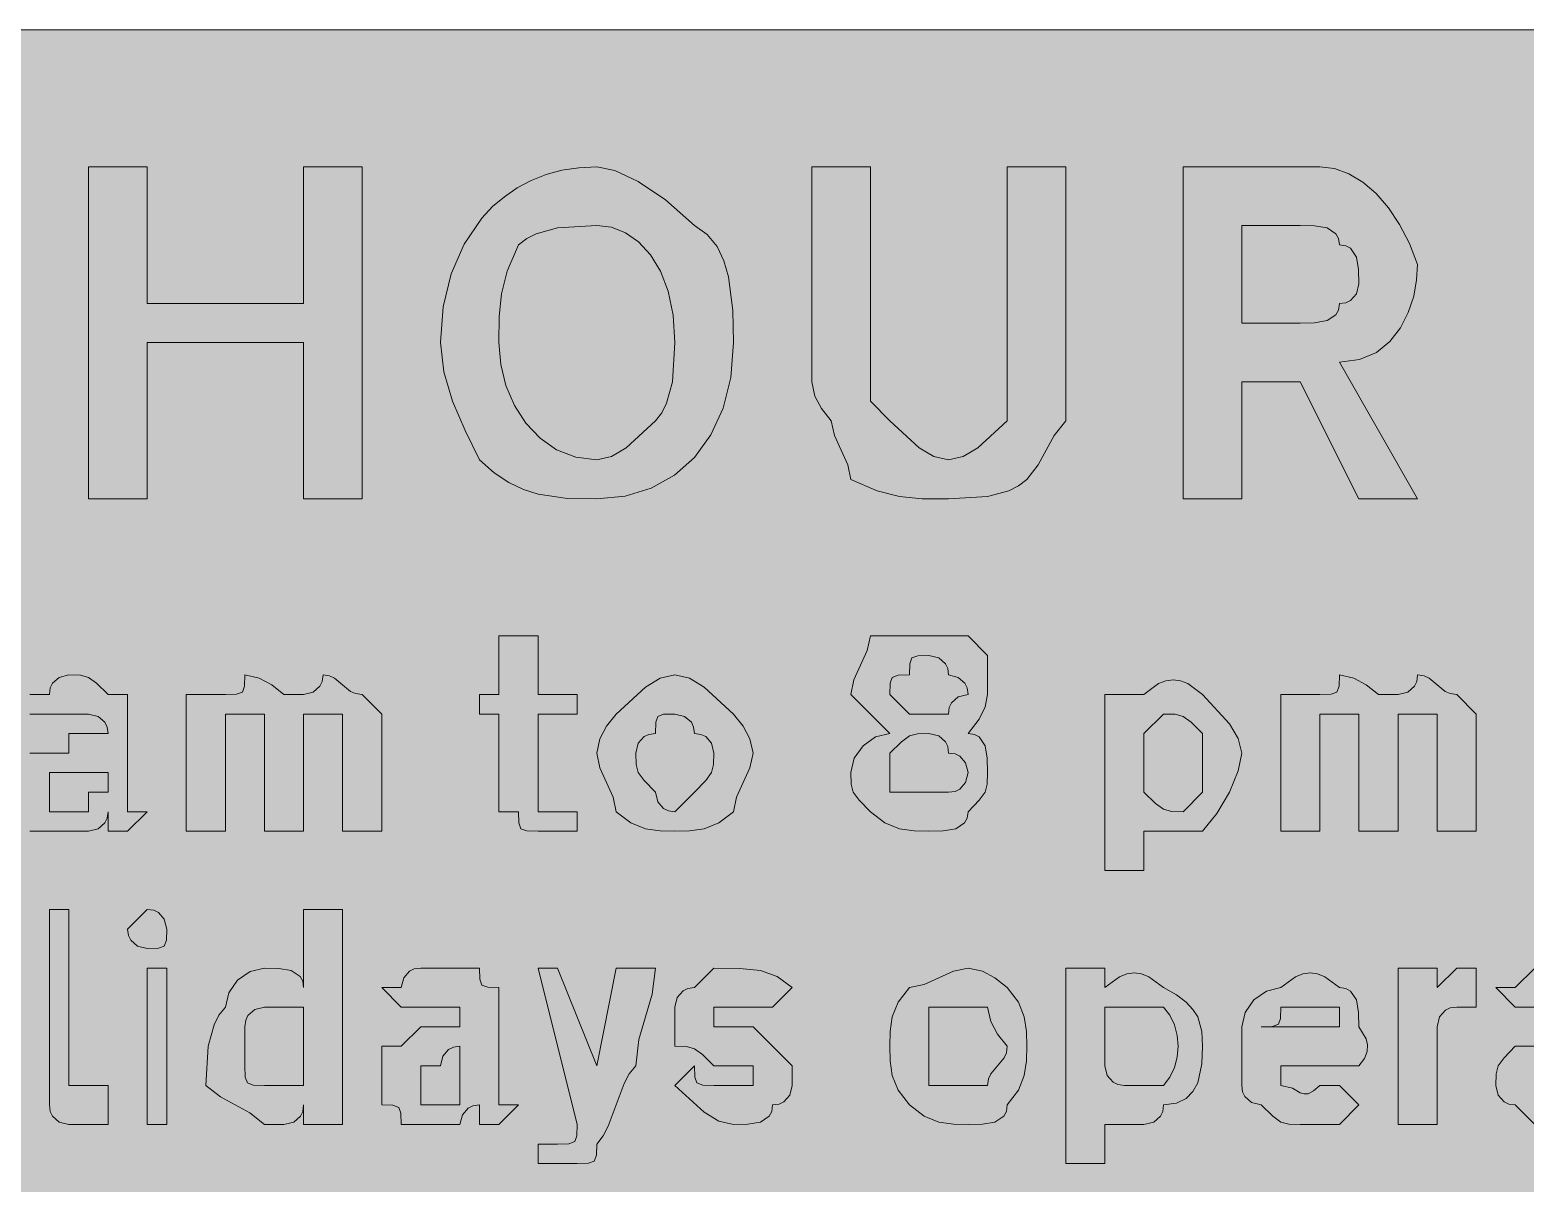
# Model space of a CAD drawing. Header units: metres. Extents: x 9 to 558, y 11 to 259.
# Drawn here: x 190.4 to 282.2, y 188.6 to 259.4 of the extents above; entities that cross this region are included whole.
import ezdxf

# ---------------------------------------------------------------- set-up
doc = ezdxf.new("R2010")
doc.units = ezdxf.units.M
for name, color, linetype, true_color in [('FILL_BLUE_0000FF', 7, 'Continuous', 0x0000ff), ('FILL_WHITE_FFFFFF', 7, 'Continuous', 0xffffff), ('STROKE_WHITE_FFFFFF', 7, 'Continuous', 0xffffff)]:
    doc.layers.add(name, color=color, linetype=linetype, true_color=true_color)

msp = doc.modelspace()

# ---------------------------------------------------------------- hatches: boundary and pattern name
at = {"layer": 'FILL_BLUE_0000FF', "true_color": 0x0000ff}
h = msp.add_hatch(color=7, dxfattribs=at)
h.dxf.hatch_style = 1
h.paths.add_polyline_path([(551.26, 259.39), (552.02, 259.23), (553.41, 258.69), (556.41, 257.04), (556.81, 256.54), (557.1, 255.95), (557.46, 254.64), (557.61, 252.24), (557.61, 18.24), (557.61, 15.84), (557.42, 14.96), (557.01, 14.19), (556.41, 13.44), (554.8, 12.05), (554.09, 11.63), (553.41, 11.34), (552.02, 11.08), (550.41, 11.04), (16.41, 11.04), (14.01, 11.04), (13.13, 11.75), (12.36, 12.24), (11.82, 12.73), (11.66, 13.04), (11.61, 13.44), (10.82, 13.89), (10.22, 14.36), (9.8, 14.85), (9.51, 15.39), (9.25, 16.65), (9.21, 18.24), (9.21, 252.24), (9.21, 254.64), (11.61, 257.04), (12.36, 257.64), (13.13, 258.05), (14.01, 258.24), (14.76, 258.84), (15.53, 259.25), (16.41, 259.44), (550.41, 259.44), (551.26, 259.39)])
at = {"layer": 'FILL_WHITE_FFFFFF', "true_color": 0xffffff}
h = msp.add_hatch(color=7, dxfattribs=at)
h.dxf.hatch_style = 1
h.paths.add_polyline_path([(207.21, 240.24), (197.61, 240.24), (197.61, 230.64), (194.01, 230.64), (194.01, 251.04), (197.61, 251.04), (197.61, 242.64), (207.21, 242.64), (207.21, 251.04), (210.81, 251.04), (210.81, 230.64), (207.21, 230.64), (207.21, 240.24)])
h = msp.add_hatch(color=7, dxfattribs=at)
h.dxf.hatch_style = 1
h.paths.add_polyline_path([(227.76, 250.14), (229.43, 249.01), (231.21, 247.44), (232, 246.88), (232.6, 246.15), (233.02, 245.27), (233.31, 244.29), (233.57, 242.21), (233.61, 240.24), (233.45, 238.1), (232.97, 236.21), (232.22, 234.57), (231.21, 233.19), (229.98, 232.1), (228.55, 231.3), (226.95, 230.81), (225.21, 230.64), (223.41, 230.68), (221.61, 230.94), (220.71, 231.23), (219.81, 231.65), (218.91, 232.25), (218.01, 233.04), (217.13, 234.84), (216.36, 236.64), (215.82, 238.44), (215.61, 240.24), (215.78, 242.43), (216.27, 244.46), (217.07, 246.29), (218.16, 247.89), (218.81, 248.59), (219.54, 249.2), (220.32, 249.74), (221.18, 250.2), (222.1, 250.56), (223.07, 250.82), (224.11, 250.98), (225.21, 251.04), (226.32, 250.81), (227.76, 250.14)])
h.paths.add_polyline_path([(221.5, 246.93), (220.91, 246.64), (220.41, 246.24), (219.72, 244.63), (219.36, 243.24), (219.23, 241.85), (219.21, 240.24), (219.32, 238.9), (219.64, 237.6), (220.16, 236.38), (220.86, 235.29), (221.73, 234.37), (222.75, 233.66), (223.92, 233.2), (225.21, 233.04), (226.11, 233.25), (227.01, 233.79), (228.81, 235.44), (229.21, 235.94), (229.5, 236.53), (229.86, 237.84), (230.01, 240.24), (229.9, 241.93), (229.6, 243.39), (229.12, 244.63), (228.51, 245.64), (227.78, 246.43), (226.97, 246.99), (226.11, 247.33), (225.21, 247.44), (222.81, 247.29), (221.5, 246.93)], flags=16)
h = msp.add_hatch(color=7, dxfattribs=at)
h.dxf.hatch_style = 1
h.paths.add_polyline_path([(242.01, 237.84), (242.01, 236.64), (243.21, 235.44), (245.01, 233.79), (245.91, 233.25), (246.81, 233.04), (247.71, 233.25), (248.61, 233.79), (250.41, 235.44), (250.41, 236.64), (250.41, 237.84), (250.41, 251.04), (254.01, 251.04), (254.01, 237.84), (254.01, 235.44), (253.3, 234.54), (252.81, 233.64), (252.32, 232.74), (251.61, 231.84), (251.11, 231.44), (250.52, 231.15), (249.21, 230.79), (246.81, 230.64), (245.2, 230.66), (243.81, 230.79), (242.42, 231.15), (240.81, 231.84), (240.62, 232.74), (240.21, 233.64), (239.8, 234.54), (239.61, 235.44), (239.01, 236.19), (238.6, 236.96), (238.41, 237.84), (238.41, 251.04), (242.01, 251.04), (242.01, 237.84)])
h = msp.add_hatch(color=7, dxfattribs=at)
h.dxf.hatch_style = 1
h.paths.add_polyline_path([(269.61, 251.04), (270.51, 250.93), (271.39, 250.61), (272.25, 250.09), (273.06, 249.39), (273.82, 248.52), (274.5, 247.5), (275.11, 246.33), (275.61, 245.04), (275.55, 244.09), (275.37, 243.09), (275.04, 242.09), (274.56, 241.14), (273.91, 240.31), (273.08, 239.64), (272.05, 239.2), (270.81, 239.04), (275.61, 230.64), (272.01, 230.64), (268.41, 237.84), (264.81, 237.84), (264.81, 230.64), (261.21, 230.64), (261.21, 251.04), (269.61, 251.04)])
h.paths.add_polyline_path([(269.29, 241.46), (270.06, 241.59), (270.6, 241.95), (270.76, 242.24), (270.81, 242.64), (271.21, 242.69), (271.5, 242.83), (271.86, 243.24), (272.01, 243.84), (271.99, 244.72), (271.86, 245.49), (271.5, 246.03), (271.21, 246.19), (270.81, 246.24), (270.76, 246.64), (270.6, 246.93), (270.06, 247.29), (269.29, 247.42), (268.41, 247.44), (264.81, 247.44), (264.81, 241.44), (268.41, 241.44), (269.29, 241.46)], flags=16)
h = msp.add_hatch(color=7, dxfattribs=at)
h.dxf.hatch_style = 1
h.paths.add_polyline_path([(221.61, 211.44), (222.81, 211.44), (224.01, 211.44), (224.01, 210.24), (221.61, 210.24), (220.92, 210.26), (220.56, 210.39), (220.43, 210.75), (220.41, 211.44), (219.21, 211.44), (219.21, 217.44), (218.01, 217.44), (218.01, 218.64), (219.21, 218.64), (219.21, 222.24), (221.61, 222.24), (221.61, 218.64), (224.01, 218.64), (224.01, 217.44), (221.61, 217.44), (221.61, 212.64), (221.61, 211.44)])
h = msp.add_hatch(color=7, dxfattribs=at)
h.dxf.hatch_style = 1
h.paths.add_polyline_path([(249.06, 215.49), (249.19, 214.72), (249.21, 213.84), (249.19, 213.13), (249.06, 212.64), (248.7, 212.15), (248.01, 211.44), (247.96, 211.04), (247.8, 210.75), (247.26, 210.39), (246.49, 210.26), (245.61, 210.24), (244.71, 210.26), (243.81, 210.39), (242.91, 210.75), (242.01, 211.44), (241.32, 212.15), (240.96, 212.64), (240.83, 213.13), (240.81, 213.84), (241.02, 214.72), (241.56, 215.49), (242.33, 216.03), (243.21, 216.24), (242.01, 217.44), (240.81, 218.64), (241, 219.54), (241.41, 220.44), (241.82, 221.34), (242.01, 222.24), (245.61, 222.24), (246.81, 222.24), (248.01, 222.24), (249.21, 221.04), (249.21, 218.64), (249.06, 217.89), (248.7, 217.12), (248.01, 216.24), (248.41, 216.19), (248.7, 216.03), (249.06, 215.49)])
h.paths.add_polyline_path([(243.92, 215.73), (243.21, 215.04), (243.21, 213.84), (243.21, 212.64), (245.61, 212.64), (246.81, 212.64), (247.21, 212.69), (247.5, 212.83), (247.86, 213.24), (248.01, 213.84), (247.86, 214.44), (247.5, 214.85), (247.21, 214.99), (246.81, 215.04), (246.76, 215.44), (246.62, 215.73), (246.21, 216.09), (245.61, 216.24), (244.9, 216.22), (244.41, 216.09), (243.92, 215.73)], flags=16)
h.paths.add_polyline_path([(246.86, 217.84), (247, 218.13), (247.41, 218.49), (248.01, 218.64), (247.96, 219.04), (247.82, 219.33), (247.41, 219.69), (246.81, 219.84), (246.76, 220.24), (246.62, 220.53), (246.21, 220.89), (245.61, 221.04), (244.92, 221.02), (244.56, 220.89), (244.43, 220.53), (244.41, 219.84), (243.72, 219.82), (243.36, 219.69), (243.23, 219.33), (243.21, 218.64), (244.41, 217.44), (245.61, 217.44), (246.81, 217.44), (246.86, 217.84)], flags=16)
h = msp.add_hatch(color=7, dxfattribs=at)
h.dxf.hatch_style = 1
h.paths.add_polyline_path([(190.26, 210.84), (189.9, 211.25), (189.61, 211.39), (189.21, 211.44), (189.21, 212.64), (189.23, 213.35), (189.36, 213.84), (189.72, 214.33), (190.41, 215.04), (191.61, 215.04), (192.81, 215.04), (192.81, 216.24), (195.21, 216.24), (195.16, 216.64), (195.02, 216.93), (194.61, 217.29), (194.01, 217.44), (192.81, 217.44), (191.61, 217.44), (190.41, 217.44), (189.21, 218.64), (190.41, 218.64), (191.61, 218.64), (191.66, 219.04), (191.8, 219.33), (192.21, 219.69), (192.81, 219.84), (193.52, 219.82), (194.01, 219.69), (194.5, 219.33), (195.21, 218.64), (196.41, 218.64), (196.41, 217.44), (196.41, 215.04), (196.41, 212.64), (196.41, 211.44), (197.61, 211.44), (196.41, 210.24), (195.21, 210.24), (195.21, 211.44), (195.16, 211.04), (195.02, 210.75), (194.61, 210.39), (194.01, 210.24), (192.81, 210.24), (190.41, 210.24), (190.26, 210.84)])
h.paths.add_polyline_path([(194.01, 212.64), (195.21, 212.64), (195.21, 213.84), (194.01, 213.84), (192.81, 213.84), (191.61, 213.84), (191.61, 212.64), (191.61, 211.44), (192.81, 211.44), (194.01, 211.44), (194.01, 212.64)], flags=16)
h = msp.add_hatch(color=7, dxfattribs=at)
h.dxf.hatch_style = 1
h.paths.add_polyline_path([(203.1, 218.66), (203.46, 218.79), (203.59, 219.15), (203.61, 219.84), (204.49, 219.65), (205.26, 219.24), (206.01, 218.64), (207.21, 218.64), (207.81, 218.79), (208.22, 219.15), (208.36, 219.44), (208.41, 219.84), (208.81, 219.79), (209.12, 219.65), (209.61, 219.24), (210.1, 218.83), (210.41, 218.69), (210.81, 218.64), (212.01, 217.44), (212.01, 216.24), (212.01, 210.24), (209.61, 210.24), (209.61, 216.24), (209.61, 217.44), (208.41, 217.44), (207.21, 217.44), (207.21, 216.24), (207.21, 210.24), (204.81, 210.24), (204.81, 216.24), (204.81, 217.44), (203.61, 217.44), (202.41, 217.44), (202.41, 216.24), (202.41, 210.24), (200.01, 210.24), (200.01, 218.64), (202.41, 218.64), (203.1, 218.66)])
h = msp.add_hatch(color=7, dxfattribs=at)
h.dxf.hatch_style = 1
h.paths.add_polyline_path([(225.81, 216.69), (226.41, 217.44), (228.21, 219.09), (229.11, 219.63), (230.01, 219.84), (230.91, 219.63), (231.81, 219.09), (233.61, 217.44), (234.21, 216.69), (234.62, 215.92), (234.81, 215.04), (234.62, 214.14), (234.21, 213.24), (233.8, 212.34), (233.61, 211.44), (232.71, 210.75), (231.81, 210.39), (230.91, 210.26), (230.01, 210.24), (229.11, 210.26), (228.21, 210.39), (227.31, 210.75), (226.41, 211.44), (226.22, 212.34), (225.81, 213.24), (225.4, 214.14), (225.21, 215.04), (225.4, 215.92), (225.81, 216.69)])
h.paths.add_polyline_path([(228.96, 217.29), (228.83, 216.93), (228.81, 216.24), (228.41, 216.19), (228.12, 216.05), (227.76, 215.64), (227.61, 215.04), (227.63, 214.33), (227.76, 213.84), (228.12, 213.35), (228.81, 212.64), (228.96, 212.04), (229.32, 211.63), (229.61, 211.49), (230.01, 211.44), (231.21, 212.64), (231.9, 213.35), (232.26, 213.84), (232.39, 214.33), (232.41, 215.04), (232.26, 215.64), (231.9, 216.05), (231.61, 216.19), (231.21, 216.24), (231.16, 216.64), (231.02, 216.93), (230.61, 217.29), (230.01, 217.44), (229.32, 217.42), (228.96, 217.29)], flags=16)
h = msp.add_hatch(color=7, dxfattribs=at)
h.dxf.hatch_style = 1
h.paths.add_polyline_path([(260.16, 219.48), (260.61, 219.54), (261.06, 219.48), (261.51, 219.31), (262.41, 218.64), (264.06, 216.84), (264.6, 215.94), (264.81, 215.04), (264.6, 213.95), (264.06, 212.64), (263.29, 211.33), (262.41, 210.24), (260.01, 210.24), (258.81, 210.24), (258.81, 207.84), (256.41, 207.84), (256.41, 218.64), (258.81, 218.64), (259.71, 219.31), (260.16, 219.48)])
h.paths.add_polyline_path([(258.81, 213.84), (258.81, 212.64), (259.52, 211.95), (260.01, 211.59), (260.5, 211.46), (261.21, 211.44), (262.41, 212.64), (262.41, 216.24), (261.7, 216.93), (261.21, 217.29), (260.72, 217.42), (260.01, 217.44), (258.81, 216.24), (258.81, 215.04), (258.81, 213.84)], flags=16)
h = msp.add_hatch(color=7, dxfattribs=at)
h.dxf.hatch_style = 1
h.paths.add_polyline_path([(270.3, 218.66), (270.66, 218.79), (270.79, 219.15), (270.81, 219.84), (271.69, 219.65), (272.46, 219.24), (273.21, 218.64), (274.41, 218.64), (275.01, 218.79), (275.42, 219.15), (275.56, 219.44), (275.61, 219.84), (276.01, 219.79), (276.32, 219.65), (276.81, 219.24), (277.3, 218.83), (277.61, 218.69), (278.01, 218.64), (279.21, 217.44), (279.21, 216.24), (279.21, 210.24), (276.81, 210.24), (276.81, 216.24), (276.81, 217.44), (275.61, 217.44), (274.41, 217.44), (274.41, 216.24), (274.41, 210.24), (272.01, 210.24), (272.01, 216.24), (272.01, 217.44), (270.81, 217.44), (269.61, 217.44), (269.61, 216.24), (269.61, 210.24), (267.21, 210.24), (267.21, 218.64), (269.61, 218.64), (270.3, 218.66)])
h = msp.add_hatch(color=7, dxfattribs=at)
h.dxf.hatch_style = 1
h.paths.add_polyline_path([(191.61, 205.44), (192.81, 205.44), (192.81, 194.64), (194.01, 194.64), (195.21, 194.64), (195.21, 192.24), (194.01, 192.24), (192.81, 192.24), (192.21, 192.39), (191.8, 192.75), (191.66, 193.04), (191.61, 193.44), (191.61, 194.64), (191.61, 205.44)])
h = msp.add_hatch(color=7, dxfattribs=at)
h.dxf.hatch_style = 1
h.paths.add_polyline_path([(198.79, 203.55), (198.66, 203.19), (198.3, 203.06), (197.61, 203.04), (197.01, 203.19), (196.6, 203.55), (196.46, 203.84), (196.41, 204.24), (197.61, 205.44), (198.01, 205.39), (198.3, 205.25), (198.66, 204.84), (198.81, 204.24), (198.79, 203.55)])
h = msp.add_hatch(color=7, dxfattribs=at)
h.dxf.hatch_style = 1
h.paths.add_polyline_path([(207.02, 192.75), (206.61, 192.39), (206.01, 192.24), (204.81, 192.24), (203.91, 192.95), (203.01, 193.44), (202.11, 193.93), (201.21, 194.64), (201.36, 197.04), (201.72, 198.35), (202.01, 198.94), (202.41, 199.44), (202.62, 200.32), (203.16, 201.09), (203.93, 201.63), (204.81, 201.84), (205.69, 201.82), (206.46, 201.69), (207, 201.33), (207.16, 201.04), (207.21, 200.64), (207.21, 205.44), (209.61, 205.44), (209.61, 192.24), (207.21, 192.24), (207.21, 193.44), (207.16, 193.04), (207.02, 192.75)])
h.paths.add_polyline_path([(207.21, 195.84), (207.21, 198.24), (207.21, 199.44), (206.01, 199.44), (204.81, 199.44), (204.21, 199.29), (203.8, 198.93), (203.66, 198.64), (203.61, 198.24), (203.61, 195.84), (203.63, 195.15), (203.76, 194.79), (204.12, 194.66), (204.81, 194.64), (206.01, 194.64), (207.21, 194.64), (207.21, 195.84)], flags=16)
h = msp.add_hatch(color=7, dxfattribs=at)
h.dxf.hatch_style = 1
h.paths.add_polyline_path([(197.61, 192.24), (197.61, 201.84), (198.81, 201.84), (198.81, 192.24), (197.61, 192.24)])
h = msp.add_hatch(color=7, dxfattribs=at)
h.dxf.hatch_style = 1
h.paths.add_polyline_path([(213.19, 192.93), (213.06, 193.29), (212.7, 193.42), (212.01, 193.44), (212.01, 194.64), (212.01, 197.04), (213.21, 197.04), (214.41, 198.24), (215.61, 198.24), (216.81, 198.24), (216.81, 199.44), (215.61, 199.44), (214.41, 199.44), (213.21, 199.44), (212.01, 200.64), (213.21, 200.64), (213.36, 201.24), (213.72, 201.65), (214.01, 201.79), (214.41, 201.84), (215.61, 201.84), (218.01, 201.84), (218.03, 201.15), (218.16, 200.79), (218.52, 200.66), (219.21, 200.64), (219.21, 199.44), (219.21, 197.04), (219.21, 194.64), (219.21, 193.44), (220.41, 193.44), (219.21, 192.24), (218.01, 192.24), (218.01, 193.44), (217.61, 193.39), (217.32, 193.25), (216.96, 192.84), (216.81, 192.24), (214.41, 192.24), (213.21, 192.24), (213.19, 192.93)])
h.paths.add_polyline_path([(216.81, 194.64), (216.81, 197.04), (216.41, 196.99), (216.12, 196.85), (215.76, 196.44), (215.61, 195.84), (214.41, 195.84), (214.41, 194.64), (214.41, 193.44), (216.81, 193.44), (216.81, 194.64)], flags=16)
h = msp.add_hatch(color=7, dxfattribs=at)
h.dxf.hatch_style = 1
h.paths.add_polyline_path([(221.61, 201.84), (222.81, 201.84), (225.21, 195.84), (226.41, 201.84), (228.81, 201.84), (228.62, 200.23), (228.21, 198.84), (227.8, 197.45), (227.61, 195.84), (227.21, 195.34), (226.9, 194.75), (226.41, 193.44), (225.92, 192.13), (225.61, 191.54), (225.21, 191.04), (225.19, 190.35), (225.06, 189.99), (224.7, 189.86), (224.01, 189.84), (222.81, 189.84), (221.61, 189.84), (221.61, 191.04), (222.81, 191.04), (223.5, 191.06), (223.86, 191.19), (223.99, 191.55), (224.01, 192.24), (221.61, 201.84)])
h = msp.add_hatch(color=7, dxfattribs=at)
h.dxf.hatch_style = 1
h.paths.add_polyline_path([(233.61, 198.24), (234.81, 198.24), (237.21, 195.84), (237.21, 194.64), (237.06, 194.04), (236.7, 193.63), (236.41, 193.49), (236.01, 193.44), (235.96, 193.04), (235.8, 192.75), (235.26, 192.39), (234.49, 192.26), (233.61, 192.24), (232.71, 192.45), (231.81, 192.99), (230.01, 194.64), (231.21, 195.84), (231.23, 195.15), (231.36, 194.79), (231.72, 194.66), (232.41, 194.64), (233.61, 194.64), (234.81, 194.64), (234.81, 195.84), (233.61, 195.84), (232.41, 195.84), (231.7, 196.53), (231.21, 196.89), (230.72, 197.02), (230.01, 197.04), (230.01, 198.24), (230.01, 199.44), (230.16, 200.04), (230.52, 200.45), (230.81, 200.59), (231.21, 200.64), (232.41, 201.84), (234, 201.82), (235.26, 201.69), (236.29, 201.33), (237.21, 200.64), (236.01, 199.44), (233.61, 199.44), (232.41, 199.44), (232.41, 198.24), (233.61, 198.24)])
h = msp.add_hatch(color=7, dxfattribs=at)
h.dxf.hatch_style = 1
h.paths.add_polyline_path([(243.36, 198.84), (243.72, 199.74), (244.41, 200.64), (245.31, 200.83), (246.21, 201.24), (247.11, 201.65), (248.01, 201.84), (248.89, 201.65), (249.66, 201.24), (250.41, 200.64), (251.1, 199.74), (251.46, 198.84), (251.59, 197.94), (251.61, 197.04), (251.59, 196.14), (251.46, 195.24), (251.1, 194.34), (250.41, 193.44), (250.36, 193.04), (250.2, 192.75), (249.66, 192.39), (248.89, 192.26), (248.01, 192.24), (247.11, 192.26), (246.21, 192.39), (245.31, 192.75), (244.41, 193.44), (243.72, 194.34), (243.36, 195.24), (243.23, 196.14), (243.21, 197.04), (243.23, 197.94), (243.36, 198.84)])
h.paths.add_polyline_path([(245.61, 197.04), (245.61, 194.64), (248.01, 194.64), (249.21, 194.64), (249.26, 195.04), (249.4, 195.35), (249.81, 195.84), (250.22, 196.33), (250.36, 196.64), (250.41, 197.04), (249.81, 197.79), (249.4, 198.56), (249.21, 199.44), (248.01, 199.44), (245.61, 199.44), (245.61, 197.04)], flags=16)
h = msp.add_hatch(color=7, dxfattribs=at)
h.dxf.hatch_style = 1
h.paths.add_polyline_path([(257.76, 201.48), (258.21, 201.54), (258.66, 201.48), (259.11, 201.31), (260.01, 200.64), (260.8, 200.19), (261.4, 199.74), (261.82, 199.29), (262.11, 198.84), (262.37, 197.94), (262.41, 197.04), (262.37, 195.97), (262.11, 194.79), (261.82, 194.26), (261.4, 193.83), (260.8, 193.55), (260.01, 193.44), (259.96, 193.04), (259.82, 192.75), (259.41, 192.39), (258.81, 192.24), (257.61, 192.24), (256.41, 192.24), (256.41, 189.84), (254.01, 189.84), (254.01, 201.84), (256.41, 201.84), (256.41, 200.64), (257.31, 201.31), (257.76, 201.48)])
h.paths.add_polyline_path([(256.41, 195.84), (256.56, 195.24), (256.92, 194.83), (257.21, 194.69), (257.61, 194.64), (258.81, 194.64), (260.01, 194.64), (260.4, 195.14), (260.68, 195.73), (260.85, 196.37), (260.91, 197.04), (260.85, 197.71), (260.68, 198.35), (260.4, 198.94), (260.01, 199.44), (258.81, 199.44), (256.41, 199.44), (256.41, 198.24), (256.41, 195.84)], flags=16)
h = msp.add_hatch(color=7, dxfattribs=at)
h.dxf.hatch_style = 1
h.paths.add_polyline_path([(268.41, 194.19), (268.64, 194.11), (268.9, 194.13), (269.21, 194.3), (269.61, 194.64), (270.81, 194.64), (272.01, 193.44), (270.81, 192.24), (268.41, 192.24), (267.7, 192.26), (267.21, 192.39), (266.72, 192.75), (266.01, 193.44), (265.41, 193.59), (265, 193.95), (264.86, 194.24), (264.81, 194.64), (264.81, 198.24), (265.02, 199.12), (265.56, 199.89), (266.33, 200.43), (267.21, 200.64), (268.11, 201.31), (268.56, 201.48), (269.01, 201.54), (269.46, 201.48), (269.91, 201.31), (270.81, 200.64), (271.21, 200.59), (271.5, 200.43), (271.86, 199.89), (271.99, 199.12), (272.01, 198.24), (272.46, 197.49), (272.54, 197.13), (272.52, 196.72), (272.35, 196.29), (272.01, 195.84), (267.21, 195.84), (267.21, 194.64), (267.92, 194.47), (268.41, 194.19)])
h.paths.add_polyline_path([(270.81, 199.44), (269.61, 199.44), (267.21, 199.44), (267.19, 198.75), (267.06, 198.39), (266.7, 198.26), (266.01, 198.24), (270.81, 198.24), (270.81, 199.44)], flags=16)
h = msp.add_hatch(color=7, dxfattribs=at)
h.dxf.hatch_style = 1
h.paths.add_polyline_path([(278.01, 201.84), (279.21, 201.84), (279.21, 199.44), (278.01, 199.44), (277.61, 199.39), (277.32, 199.25), (276.96, 198.84), (276.81, 198.24), (276.81, 192.24), (274.41, 192.24), (274.41, 201.84), (276.81, 201.84), (276.81, 200.64), (278.01, 201.84)])
h = msp.add_hatch(color=7, dxfattribs=at)
h.dxf.hatch_style = 1
h.paths.add_polyline_path([(281.61, 193.44), (281.21, 193.49), (280.92, 193.63), (280.56, 194.04), (280.41, 194.64), (280.43, 195.35), (280.56, 195.84), (280.92, 196.33), (281.61, 197.04), (282.81, 197.04), (282.83, 197.73), (282.96, 198.09), (283.32, 198.22), (284.01, 198.24), (285.21, 198.24), (286.41, 198.24), (286.41, 199.44), (285.21, 199.44), (284.01, 199.44), (282.81, 199.44), (281.61, 199.44), (280.41, 200.64), (281.61, 200.64), (282.81, 201.84), (284.01, 201.84), (286.41, 201.84), (286.46, 201.44), (286.6, 201.15), (287.01, 200.79), (287.61, 200.64), (287.61, 199.44), (287.61, 197.04), (287.61, 194.64), (288.81, 193.44), (287.61, 192.24), (287.21, 192.29), (286.92, 192.43), (286.56, 192.84), (286.41, 193.44), (285.21, 192.24), (284.01, 192.24), (282.81, 192.24), (281.61, 193.44)])
h.paths.add_polyline_path([(285.21, 194.64), (286.41, 194.64), (286.41, 197.04), (285.21, 197.04), (284.01, 195.84), (282.81, 195.84), (282.81, 194.64), (282.96, 194.04), (283.32, 193.63), (283.61, 193.49), (284.01, 193.44), (285.21, 193.44), (285.21, 194.64)], flags=16)

# ---------------------------------------------------------------- linework, layer by layer
at = {"layer": 'FILL_BLUE_0000FF', "lineweight": 0, "true_color": 0x0000ff}
msp.add_lwpolyline([(550.41, 11.04), (16.41, 11.04), (14.01, 11.04), (13.13, 11.75), (12.36, 12.24), (11.82, 12.73), (11.66, 13.04), (11.61, 13.44), (10.82, 13.89), (10.22, 14.36), (9.8, 14.85), (9.51, 15.39), (9.25, 16.65), (9.21, 18.24), (9.21, 252.24), (9.21, 254.64), (11.61, 257.04), (12.36, 257.64), (13.13, 258.05), (14.01, 258.24), (14.76, 258.84), (15.53, 259.25), (16.41, 259.44), (550.41, 259.44)], dxfattribs=at)
at = {"layer": 'FILL_WHITE_FFFFFF', "lineweight": 0, "true_color": 0xffffff}
for points in [[(207.21, 240.24), (197.61, 240.24), (197.61, 230.64), (194.01, 230.64), (194.01, 251.04), (197.61, 251.04), (197.61, 242.64), (207.21, 242.64), (207.21, 251.04), (210.81, 251.04), (210.81, 230.64), (207.21, 230.64)], [(227.76, 250.14), (229.43, 249.01), (231.21, 247.44), (232, 246.88), (232.6, 246.15), (233.02, 245.27), (233.31, 244.29), (233.57, 242.21), (233.61, 240.24), (233.45, 238.1), (232.97, 236.21), (232.22, 234.57), (231.21, 233.19), (229.98, 232.1), (228.55, 231.3), (226.95, 230.81), (225.21, 230.64), (223.41, 230.68), (221.61, 230.94), (220.71, 231.23), (219.81, 231.65), (218.91, 232.25), (218.01, 233.04), (217.13, 234.84), (216.36, 236.64), (215.82, 238.44), (215.61, 240.24), (215.78, 242.43), (216.27, 244.46), (217.07, 246.29), (218.16, 247.89), (218.81, 248.59), (219.54, 249.2), (220.32, 249.74), (221.18, 250.2), (222.1, 250.56), (223.07, 250.82), (224.11, 250.98), (225.21, 251.04), (226.32, 250.81)], [(242.01, 237.84), (242.01, 236.64), (243.21, 235.44), (245.01, 233.79), (245.91, 233.25), (246.81, 233.04), (247.71, 233.25), (248.61, 233.79), (250.41, 235.44), (250.41, 236.64), (250.41, 237.84), (250.41, 251.04), (254.01, 251.04), (254.01, 237.84), (254.01, 235.44), (253.3, 234.54), (252.81, 233.64), (252.32, 232.74), (251.61, 231.84), (251.11, 231.44), (250.52, 231.15), (249.21, 230.79), (246.81, 230.64), (245.2, 230.66), (243.81, 230.79), (242.42, 231.15), (240.81, 231.84), (240.62, 232.74), (240.21, 233.64), (239.8, 234.54), (239.61, 235.44), (239.01, 236.19), (238.6, 236.96), (238.41, 237.84), (238.41, 251.04), (242.01, 251.04)], [(269.61, 251.04), (270.51, 250.93), (271.39, 250.61), (272.25, 250.09), (273.06, 249.39), (273.82, 248.52), (274.5, 247.5), (275.11, 246.33), (275.61, 245.04), (275.55, 244.09), (275.37, 243.09), (275.04, 242.09), (274.56, 241.14), (273.91, 240.31), (273.08, 239.64), (272.05, 239.2), (270.81, 239.04), (275.61, 230.64), (272.01, 230.64), (268.41, 237.84), (264.81, 237.84), (264.81, 230.64), (261.21, 230.64), (261.21, 251.04)], [(221.5, 246.93), (220.91, 246.64), (220.41, 246.24), (219.72, 244.63), (219.36, 243.24), (219.23, 241.85), (219.21, 240.24), (219.32, 238.9), (219.64, 237.6), (220.16, 236.38), (220.86, 235.29), (221.73, 234.37), (222.75, 233.66), (223.92, 233.2), (225.21, 233.04), (226.11, 233.25), (227.01, 233.79), (228.81, 235.44), (229.21, 235.94), (229.5, 236.53), (229.86, 237.84), (230.01, 240.24), (229.9, 241.93), (229.6, 243.39), (229.12, 244.63), (228.51, 245.64), (227.78, 246.43), (226.97, 246.99), (226.11, 247.33), (225.21, 247.44), (222.81, 247.29)], [(269.29, 241.46), (270.06, 241.59), (270.6, 241.95), (270.76, 242.24), (270.81, 242.64), (271.21, 242.69), (271.5, 242.83), (271.86, 243.24), (272.01, 243.84), (271.99, 244.72), (271.86, 245.49), (271.5, 246.03), (271.21, 246.19), (270.81, 246.24), (270.76, 246.64), (270.6, 246.93), (270.06, 247.29), (269.29, 247.42), (268.41, 247.44), (264.81, 247.44), (264.81, 241.44), (268.41, 241.44)], [(221.61, 211.44), (222.81, 211.44), (224.01, 211.44), (224.01, 210.24), (221.61, 210.24), (220.92, 210.26), (220.56, 210.39), (220.43, 210.75), (220.41, 211.44), (219.21, 211.44), (219.21, 217.44), (218.01, 217.44), (218.01, 218.64), (219.21, 218.64), (219.21, 222.24), (221.61, 222.24), (221.61, 218.64), (224.01, 218.64), (224.01, 217.44), (221.61, 217.44), (221.61, 212.64)], [(249.06, 215.49), (249.19, 214.72), (249.21, 213.84), (249.19, 213.13), (249.06, 212.64), (248.7, 212.15), (248.01, 211.44), (247.96, 211.04), (247.8, 210.75), (247.26, 210.39), (246.49, 210.26), (245.61, 210.24), (244.71, 210.26), (243.81, 210.39), (242.91, 210.75), (242.01, 211.44), (241.32, 212.15), (240.96, 212.64), (240.83, 213.13), (240.81, 213.84), (241.02, 214.72), (241.56, 215.49), (242.33, 216.03), (243.21, 216.24), (242.01, 217.44), (240.81, 218.64), (241, 219.54), (241.41, 220.44), (241.82, 221.34), (242.01, 222.24), (245.61, 222.24), (246.81, 222.24), (248.01, 222.24), (249.21, 221.04), (249.21, 218.64), (249.06, 217.89), (248.7, 217.12), (248.01, 216.24), (248.41, 216.19), (248.7, 216.03)], [(246.86, 217.84), (247, 218.13), (247.41, 218.49), (248.01, 218.64), (247.96, 219.04), (247.82, 219.33), (247.41, 219.69), (246.81, 219.84), (246.76, 220.24), (246.62, 220.53), (246.21, 220.89), (245.61, 221.04), (244.92, 221.02), (244.56, 220.89), (244.43, 220.53), (244.41, 219.84), (243.72, 219.82), (243.36, 219.69), (243.23, 219.33), (243.21, 218.64), (244.41, 217.44), (245.61, 217.44), (246.81, 217.44)], [(203.1, 218.66), (203.46, 218.79), (203.59, 219.15), (203.61, 219.84), (204.49, 219.65), (205.26, 219.24), (206.01, 218.64), (207.21, 218.64), (207.81, 218.79), (208.22, 219.15), (208.36, 219.44), (208.41, 219.84), (208.81, 219.79), (209.12, 219.65), (209.61, 219.24), (210.1, 218.83), (210.41, 218.69), (210.81, 218.64), (212.01, 217.44), (212.01, 216.24), (212.01, 210.24), (209.61, 210.24), (209.61, 216.24), (209.61, 217.44), (208.41, 217.44), (207.21, 217.44), (207.21, 216.24), (207.21, 210.24), (204.81, 210.24), (204.81, 216.24), (204.81, 217.44), (203.61, 217.44), (202.41, 217.44), (202.41, 216.24), (202.41, 210.24), (200.01, 210.24), (200.01, 218.64), (202.41, 218.64)], [(225.81, 216.69), (226.41, 217.44), (228.21, 219.09), (229.11, 219.63), (230.01, 219.84), (230.91, 219.63), (231.81, 219.09), (233.61, 217.44), (234.21, 216.69), (234.62, 215.92), (234.81, 215.04), (234.62, 214.14), (234.21, 213.24), (233.8, 212.34), (233.61, 211.44), (232.71, 210.75), (231.81, 210.39), (230.91, 210.26), (230.01, 210.24), (229.11, 210.26), (228.21, 210.39), (227.31, 210.75), (226.41, 211.44), (226.22, 212.34), (225.81, 213.24), (225.4, 214.14), (225.21, 215.04), (225.4, 215.92)], [(260.16, 219.48), (260.61, 219.54), (261.06, 219.48), (261.51, 219.31), (262.41, 218.64), (264.06, 216.84), (264.6, 215.94), (264.81, 215.04), (264.6, 213.95), (264.06, 212.64), (263.29, 211.33), (262.41, 210.24), (260.01, 210.24), (258.81, 210.24), (258.81, 207.84), (256.41, 207.84), (256.41, 218.64), (258.81, 218.64), (259.71, 219.31)], [(270.3, 218.66), (270.66, 218.79), (270.79, 219.15), (270.81, 219.84), (271.69, 219.65), (272.46, 219.24), (273.21, 218.64), (274.41, 218.64), (275.01, 218.79), (275.42, 219.15), (275.56, 219.44), (275.61, 219.84), (276.01, 219.79), (276.32, 219.65), (276.81, 219.24), (277.3, 218.83), (277.61, 218.69), (278.01, 218.64), (279.21, 217.44), (279.21, 216.24), (279.21, 210.24), (276.81, 210.24), (276.81, 216.24), (276.81, 217.44), (275.61, 217.44), (274.41, 217.44), (274.41, 216.24), (274.41, 210.24), (272.01, 210.24), (272.01, 216.24), (272.01, 217.44), (270.81, 217.44), (269.61, 217.44), (269.61, 216.24), (269.61, 210.24), (267.21, 210.24), (267.21, 218.64), (269.61, 218.64)], [(228.96, 217.29), (228.83, 216.93), (228.81, 216.24), (228.41, 216.19), (228.12, 216.05), (227.76, 215.64), (227.61, 215.04), (227.63, 214.33), (227.76, 213.84), (228.12, 213.35), (228.81, 212.64), (228.96, 212.04), (229.32, 211.63), (229.61, 211.49), (230.01, 211.44), (231.21, 212.64), (231.9, 213.35), (232.26, 213.84), (232.39, 214.33), (232.41, 215.04), (232.26, 215.64), (231.9, 216.05), (231.61, 216.19), (231.21, 216.24), (231.16, 216.64), (231.02, 216.93), (230.61, 217.29), (230.01, 217.44), (229.32, 217.42)], [(258.81, 213.84), (258.81, 212.64), (259.52, 211.95), (260.01, 211.59), (260.5, 211.46), (261.21, 211.44), (262.41, 212.64), (262.41, 216.24), (261.7, 216.93), (261.21, 217.29), (260.72, 217.42), (260.01, 217.44), (258.81, 216.24), (258.81, 215.04)], [(243.92, 215.73), (243.21, 215.04), (243.21, 213.84), (243.21, 212.64), (245.61, 212.64), (246.81, 212.64), (247.21, 212.69), (247.5, 212.83), (247.86, 213.24), (248.01, 213.84), (247.86, 214.44), (247.5, 214.85), (247.21, 214.99), (246.81, 215.04), (246.76, 215.44), (246.62, 215.73), (246.21, 216.09), (245.61, 216.24), (244.9, 216.22), (244.41, 216.09)], [(194.01, 212.64), (195.21, 212.64), (195.21, 213.84), (194.01, 213.84), (192.81, 213.84), (191.61, 213.84), (191.61, 212.64), (191.61, 211.44), (192.81, 211.44), (194.01, 211.44)], [(191.61, 205.44), (192.81, 205.44), (192.81, 194.64), (194.01, 194.64), (195.21, 194.64), (195.21, 192.24), (194.01, 192.24), (192.81, 192.24), (192.21, 192.39), (191.8, 192.75), (191.66, 193.04), (191.61, 193.44), (191.61, 194.64)], [(198.79, 203.55), (198.66, 203.19), (198.3, 203.06), (197.61, 203.04), (197.01, 203.19), (196.6, 203.55), (196.46, 203.84), (196.41, 204.24), (197.61, 205.44), (198.01, 205.39), (198.3, 205.25), (198.66, 204.84), (198.81, 204.24)], [(207.02, 192.75), (206.61, 192.39), (206.01, 192.24), (204.81, 192.24), (203.91, 192.95), (203.01, 193.44), (202.11, 193.93), (201.21, 194.64), (201.36, 197.04), (201.72, 198.35), (202.01, 198.94), (202.41, 199.44), (202.62, 200.32), (203.16, 201.09), (203.93, 201.63), (204.81, 201.84), (205.69, 201.82), (206.46, 201.69), (207, 201.33), (207.16, 201.04), (207.21, 200.64), (207.21, 205.44), (209.61, 205.44), (209.61, 192.24), (207.21, 192.24), (207.21, 193.44), (207.16, 193.04)], [(197.61, 192.24), (197.61, 201.84), (198.81, 201.84), (198.81, 192.24)], [(213.19, 192.93), (213.06, 193.29), (212.7, 193.42), (212.01, 193.44), (212.01, 194.64), (212.01, 197.04), (213.21, 197.04), (214.41, 198.24), (215.61, 198.24), (216.81, 198.24), (216.81, 199.44), (215.61, 199.44), (214.41, 199.44), (213.21, 199.44), (212.01, 200.64), (213.21, 200.64), (213.36, 201.24), (213.72, 201.65), (214.01, 201.79), (214.41, 201.84), (215.61, 201.84), (218.01, 201.84), (218.03, 201.15), (218.16, 200.79), (218.52, 200.66), (219.21, 200.64), (219.21, 199.44), (219.21, 197.04), (219.21, 194.64), (219.21, 193.44), (220.41, 193.44), (219.21, 192.24), (218.01, 192.24), (218.01, 193.44), (217.61, 193.39), (217.32, 193.25), (216.96, 192.84), (216.81, 192.24), (214.41, 192.24), (213.21, 192.24)], [(221.61, 201.84), (222.81, 201.84), (225.21, 195.84), (226.41, 201.84), (228.81, 201.84), (228.62, 200.23), (228.21, 198.84), (227.8, 197.45), (227.61, 195.84), (227.21, 195.34), (226.9, 194.75), (226.41, 193.44), (225.92, 192.13), (225.61, 191.54), (225.21, 191.04), (225.19, 190.35), (225.06, 189.99), (224.7, 189.86), (224.01, 189.84), (222.81, 189.84), (221.61, 189.84), (221.61, 191.04), (222.81, 191.04), (223.5, 191.06), (223.86, 191.19), (223.99, 191.55), (224.01, 192.24)], [(233.61, 198.24), (234.81, 198.24), (237.21, 195.84), (237.21, 194.64), (237.06, 194.04), (236.7, 193.63), (236.41, 193.49), (236.01, 193.44), (235.96, 193.04), (235.8, 192.75), (235.26, 192.39), (234.49, 192.26), (233.61, 192.24), (232.71, 192.45), (231.81, 192.99), (230.01, 194.64), (231.21, 195.84), (231.23, 195.15), (231.36, 194.79), (231.72, 194.66), (232.41, 194.64), (233.61, 194.64), (234.81, 194.64), (234.81, 195.84), (233.61, 195.84), (232.41, 195.84), (231.7, 196.53), (231.21, 196.89), (230.72, 197.02), (230.01, 197.04), (230.01, 198.24), (230.01, 199.44), (230.16, 200.04), (230.52, 200.45), (230.81, 200.59), (231.21, 200.64), (232.41, 201.84), (234, 201.82), (235.26, 201.69), (236.29, 201.33), (237.21, 200.64), (236.01, 199.44), (233.61, 199.44), (232.41, 199.44), (232.41, 198.24)], [(243.36, 198.84), (243.72, 199.74), (244.41, 200.64), (245.31, 200.83), (246.21, 201.24), (247.11, 201.65), (248.01, 201.84), (248.89, 201.65), (249.66, 201.24), (250.41, 200.64), (251.1, 199.74), (251.46, 198.84), (251.59, 197.94), (251.61, 197.04), (251.59, 196.14), (251.46, 195.24), (251.1, 194.34), (250.41, 193.44), (250.36, 193.04), (250.2, 192.75), (249.66, 192.39), (248.89, 192.26), (248.01, 192.24), (247.11, 192.26), (246.21, 192.39), (245.31, 192.75), (244.41, 193.44), (243.72, 194.34), (243.36, 195.24), (243.23, 196.14), (243.21, 197.04), (243.23, 197.94)], [(257.76, 201.48), (258.21, 201.54), (258.66, 201.48), (259.11, 201.31), (260.01, 200.64), (260.8, 200.19), (261.4, 199.74), (261.82, 199.29), (262.11, 198.84), (262.37, 197.94), (262.41, 197.04), (262.37, 195.97), (262.11, 194.79), (261.82, 194.26), (261.4, 193.83), (260.8, 193.55), (260.01, 193.44), (259.96, 193.04), (259.82, 192.75), (259.41, 192.39), (258.81, 192.24), (257.61, 192.24), (256.41, 192.24), (256.41, 189.84), (254.01, 189.84), (254.01, 201.84), (256.41, 201.84), (256.41, 200.64), (257.31, 201.31)], [(268.41, 194.19), (268.64, 194.11), (268.9, 194.13), (269.21, 194.3), (269.61, 194.64), (270.81, 194.64), (272.01, 193.44), (270.81, 192.24), (268.41, 192.24), (267.7, 192.26), (267.21, 192.39), (266.72, 192.75), (266.01, 193.44), (265.41, 193.59), (265, 193.95), (264.86, 194.24), (264.81, 194.64), (264.81, 198.24), (265.02, 199.12), (265.56, 199.89), (266.33, 200.43), (267.21, 200.64), (268.11, 201.31), (268.56, 201.48), (269.01, 201.54), (269.46, 201.48), (269.91, 201.31), (270.81, 200.64), (271.21, 200.59), (271.5, 200.43), (271.86, 199.89), (271.99, 199.12), (272.01, 198.24), (272.46, 197.49), (272.54, 197.13), (272.52, 196.72), (272.35, 196.29), (272.01, 195.84), (267.21, 195.84), (267.21, 194.64), (267.92, 194.47)], [(278.01, 201.84), (279.21, 201.84), (279.21, 199.44), (278.01, 199.44), (277.61, 199.39), (277.32, 199.25), (276.96, 198.84), (276.81, 198.24), (276.81, 192.24), (274.41, 192.24), (274.41, 201.84), (276.81, 201.84), (276.81, 200.64)], [(207.21, 195.84), (207.21, 198.24), (207.21, 199.44), (206.01, 199.44), (204.81, 199.44), (204.21, 199.29), (203.8, 198.93), (203.66, 198.64), (203.61, 198.24), (203.61, 195.84), (203.63, 195.15), (203.76, 194.79), (204.12, 194.66), (204.81, 194.64), (206.01, 194.64), (207.21, 194.64)], [(245.61, 197.04), (245.61, 194.64), (248.01, 194.64), (249.21, 194.64), (249.26, 195.04), (249.4, 195.35), (249.81, 195.84), (250.22, 196.33), (250.36, 196.64), (250.41, 197.04), (249.81, 197.79), (249.4, 198.56), (249.21, 199.44), (248.01, 199.44), (245.61, 199.44)], [(256.41, 195.84), (256.56, 195.24), (256.92, 194.83), (257.21, 194.69), (257.61, 194.64), (258.81, 194.64), (260.01, 194.64), (260.4, 195.14), (260.68, 195.73), (260.85, 196.37), (260.91, 197.04), (260.85, 197.71), (260.68, 198.35), (260.4, 198.94), (260.01, 199.44), (258.81, 199.44), (256.41, 199.44), (256.41, 198.24)], [(270.81, 199.44), (269.61, 199.44), (267.21, 199.44), (267.19, 198.75), (267.06, 198.39), (266.7, 198.26), (266.01, 198.24), (270.81, 198.24)], [(216.81, 194.64), (216.81, 197.04), (216.41, 196.99), (216.12, 196.85), (215.76, 196.44), (215.61, 195.84), (214.41, 195.84), (214.41, 194.64), (214.41, 193.44), (216.81, 193.44)]]:
    msp.add_lwpolyline(points, close=True, dxfattribs=at)
for points in [[(190.41, 218.64), (191.61, 218.64), (191.66, 219.04), (191.8, 219.33), (192.21, 219.69), (192.81, 219.84), (193.52, 219.82), (194.01, 219.69), (194.5, 219.33), (195.21, 218.64), (196.41, 218.64), (196.41, 217.44), (196.41, 215.04), (196.41, 212.64), (196.41, 211.44), (197.61, 211.44), (196.41, 210.24), (195.21, 210.24), (195.21, 211.44), (195.16, 211.04), (195.02, 210.75), (194.61, 210.39), (194.01, 210.24), (192.81, 210.24), (190.41, 210.24)], [(190.41, 215.04), (191.61, 215.04), (192.81, 215.04), (192.81, 216.24), (195.21, 216.24), (195.16, 216.64), (195.02, 216.93), (194.61, 217.29), (194.01, 217.44), (192.81, 217.44), (191.61, 217.44), (190.41, 217.44)], [(282.81, 199.44), (281.61, 199.44), (280.41, 200.64), (281.61, 200.64), (282.81, 201.84)], [(282.81, 192.24), (281.61, 193.44), (281.21, 193.49), (280.92, 193.63), (280.56, 194.04), (280.41, 194.64), (280.43, 195.35), (280.56, 195.84), (280.92, 196.33), (281.61, 197.04), (282.81, 197.04)]]:
    msp.add_lwpolyline(points, dxfattribs=at)
at = {"layer": 'STROKE_WHITE_FFFFFF', "lineweight": 0, "true_color": 0xffffff}
for points in [[(261.21, 230.64), (261.21, 251.04)], [(207.21, 230.64), (210.81, 230.64), (207.21, 230.64)], [(260.61, 219.28), (260.61, 219.28)], [(260.61, 199.28), (260.61, 199.28)]]:
    msp.add_lwpolyline(points, dxfattribs=at)

doc.saveas('drawing.dxf')
